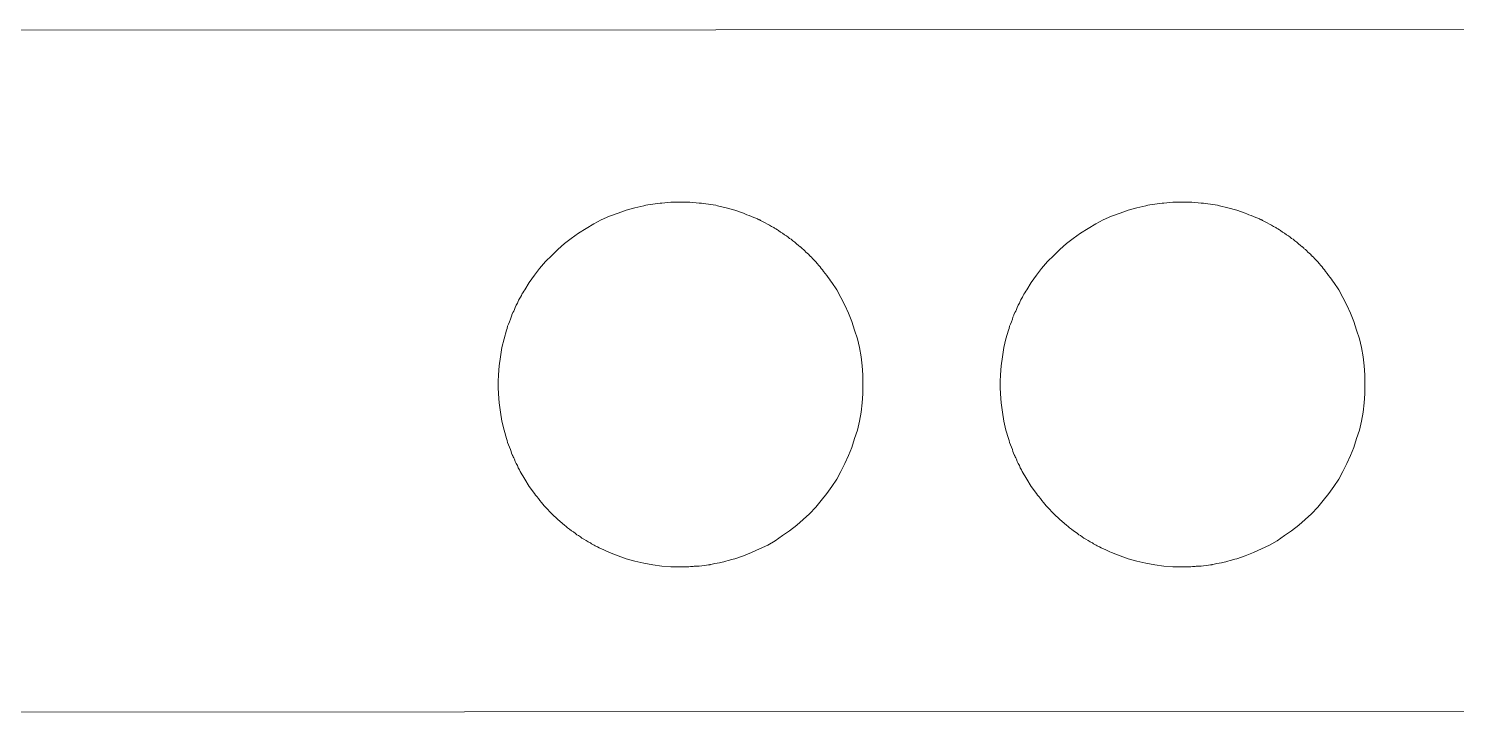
# Model space of a CAD drawing. Header units: centimetres. Extents: x 33 to 211, y -118 to 32.
# Drawn here: x 45.72 to 55.12, y -1.18 to 3.32 of the extents above; entities that cross this region are included whole.
import ezdxf

# ---------------------------------------------------------------- set-up
doc = ezdxf.new("R2010")
doc.units = ezdxf.units.CM
doc.header["$MEASUREMENT"] = 0
doc.layers.add('Layer 1', color=7, linetype='Continuous')

msp = doc.modelspace()

# ---------------------------------------------------------------- linework, layer by layer
at = {"layer": 'Layer 1', "lineweight": 9}
msp.add_open_spline([(44.52175, 3.30944), (44.52175, 3.30944), (73.12211, 3.32004), (73.12211, 3.32004), (73.12211, 3.32004), (73.12185, -1.16686), (73.12185, -1.16686), (73.12185, -1.16686), (36.32211, -1.17996), (36.32211, -1.17996), (36.32211, -1.17996), (36.32237, 3.30695), (36.32237, 3.30695), (36.32237, 3.30695), (43.34111, 3.30945), (43.34111, 3.30945)], degree=3, knots=[0, 0, 0, 0, 0.2, 0.2, 0.2, 0.4, 0.4, 0.4, 0.6, 0.6, 0.6, 0.8, 0.8, 0.8, 1, 1, 1, 1], dxfattribs=at)
at = {"layer": 'Layer 1', "color": 250, "lineweight": 9}
for points in [[(50.01288, 2.1775), (50.01288, 2.1775), (49.94883, 2.1775), (49.94883, 2.1775), (49.94883, 2.1775), (49.88878, 2.17149), (49.88878, 2.17149), (49.88878, 2.17149), (49.87678, 2.17149), (49.87678, 2.17149), (49.87678, 2.17149), (49.86276, 2.16949), (49.86276, 2.16949), (49.86276, 2.16949), (49.84475, 2.16749), (49.84475, 2.16749), (49.84475, 2.16749), (49.82874, 2.16349), (49.82874, 2.16349), (49.82874, 2.16349), (49.81272, 2.16149), (49.81272, 2.16149), (49.81272, 2.16149), (49.79671, 2.15948), (49.79671, 2.15948), (49.79671, 2.15948), (49.78269, 2.15748), (49.78269, 2.15748), (49.78269, 2.15748), (49.77068, 2.15348), (49.77068, 2.15348), (49.77068, 2.15348), (49.71063, 2.14147), (49.71063, 2.14147), (49.71063, 2.14147), (49.65459, 2.12546), (49.65459, 2.12546), (49.65459, 2.12546), (49.60054, 2.10544), (49.60054, 2.10544), (49.60054, 2.10544), (49.54449, 2.08542), (49.54449, 2.08542), (49.54449, 2.08542), (49.49045, 2.0614), (49.49045, 2.0614), (49.49045, 2.0614), (49.44041, 2.03538), (49.44041, 2.03538), (49.44041, 2.03538), (49.39036, 2.00536), (49.39036, 2.00536), (49.39036, 2.00536), (49.34032, 1.97333), (49.34032, 1.97333), (49.34032, 1.97333), (49.29228, 1.9393), (49.29228, 1.9393), (49.29228, 1.9393), (49.24825, 1.90527), (49.24825, 1.90527), (49.24825, 1.90527), (49.20421, 1.86724), (49.20421, 1.86724), (49.20421, 1.86724), (49.16418, 1.82721), (49.16418, 1.82721), (49.16418, 1.82721), (49.12214, 1.78717), (49.12214, 1.78717), (49.12214, 1.78717), (49.08411, 1.74114), (49.08411, 1.74114), (49.08411, 1.74114), (49.05009, 1.6971), (49.05009, 1.6971), (49.05009, 1.6971), (49.01605, 1.64906), (49.01605, 1.64906), (49.01605, 1.64906), (48.98603, 1.60102), (48.98603, 1.60102), (48.98603, 1.60102), (48.98002, 1.59101), (48.98002, 1.59101), (48.98002, 1.59101), (48.97402, 1.581), (48.97402, 1.581), (48.97402, 1.581), (48.96801, 1.573), (48.96801, 1.573), (48.96801, 1.573), (48.96401, 1.56299), (48.96401, 1.56299), (48.96401, 1.56299), (48.958, 1.55298), (48.958, 1.55298), (48.958, 1.55298), (48.954, 1.54497), (48.954, 1.54497), (48.954, 1.54497), (48.952, 1.54297), (48.952, 1.54297), (48.952, 1.54297), (48.952, 1.54097), (48.952, 1.54097), (48.952, 1.54097), (48.95, 1.53897), (48.95, 1.53897), (48.95, 1.53897), (48.95, 1.53697), (48.95, 1.53697), (48.95, 1.53697), (48.948, 1.53697), (48.948, 1.53697), (48.948, 1.53697), (48.948, 1.53496), (48.948, 1.53496), (48.948, 1.53496), (48.94599, 1.53296), (48.94599, 1.53296), (48.94599, 1.53296), (48.94599, 1.53096), (48.94599, 1.53096), (48.94599, 1.53096), (48.94399, 1.52696), (48.94399, 1.52696), (48.94399, 1.52696), (48.93799, 1.51295), (48.93799, 1.51295), (48.93799, 1.51295), (48.92998, 1.49893), (48.92998, 1.49893), (48.92998, 1.49893), (48.92398, 1.48492), (48.92398, 1.48492), (48.92398, 1.48492), (48.91797, 1.47091), (48.91797, 1.47091), (48.91797, 1.47091), (48.91397, 1.4609), (48.91397, 1.4609), (48.91397, 1.4609), (48.90797, 1.45089), (48.90797, 1.45089), (48.90797, 1.45089), (48.90596, 1.44689), (48.90596, 1.44689), (48.90596, 1.44689), (48.90196, 1.43688), (48.90196, 1.43688), (48.90196, 1.43688), (48.90196, 1.43488), (48.90196, 1.43488), (48.90196, 1.43488), (48.89595, 1.42087), (48.89595, 1.42087), (48.89595, 1.42087), (48.89196, 1.40686), (48.89196, 1.40686), (48.89196, 1.40686), (48.88594, 1.39084), (48.88594, 1.39084), (48.88594, 1.39084), (48.87994, 1.37483), (48.87994, 1.37483), (48.87994, 1.37483), (48.87393, 1.36082), (48.87393, 1.36082), (48.87393, 1.36082), (48.86993, 1.34681), (48.86993, 1.34681), (48.86993, 1.34681), (48.86593, 1.3348), (48.86593, 1.3348), (48.86593, 1.3348), (48.84991, 1.27875), (48.84991, 1.27875), (48.84991, 1.27875), (48.8359, 1.2207), (48.8359, 1.2207), (48.8359, 1.2207), (48.82589, 1.16065), (48.82589, 1.16065), (48.82589, 1.16065), (48.81789, 1.1006), (48.81789, 1.1006), (48.81789, 1.1006), (48.81388, 1.04055), (48.81388, 1.04055), (48.81388, 1.04055), (48.81388, 1.02654), (48.81388, 1.02654), (48.81388, 1.02654), (48.81189, 1.01253), (48.81189, 1.01253), (48.81189, 1.01253), (48.81189, 0.99451), (48.81189, 0.99451), (48.81189, 0.99451), (48.81189, 0.9785), (48.81189, 0.9785), (48.81189, 0.9785), (48.81189, 0.96049), (48.81189, 0.96049), (48.81189, 0.96049), (48.81189, 0.94447), (48.81189, 0.94447), (48.81189, 0.94447), (48.81388, 0.93046), (48.81388, 0.93046), (48.81388, 0.93046), (48.81388, 0.91645), (48.81388, 0.91645), (48.81388, 0.91645), (48.81789, 0.8564), (48.81789, 0.8564), (48.81789, 0.8564), (48.82589, 0.79635), (48.82589, 0.79635), (48.82589, 0.79635), (48.8359, 0.7363), (48.8359, 0.7363), (48.8359, 0.7363), (48.84991, 0.67825), (48.84991, 0.67825), (48.84991, 0.67825), (48.86593, 0.6222), (48.86593, 0.6222), (48.86593, 0.6222), (48.86993, 0.61019), (48.86993, 0.61019), (48.86993, 0.61019), (48.87393, 0.59618), (48.87393, 0.59618), (48.87393, 0.59618), (48.87994, 0.58017), (48.87994, 0.58017), (48.87994, 0.58017), (48.88594, 0.56616), (48.88594, 0.56616), (48.88594, 0.56616), (48.89196, 0.55014), (48.89196, 0.55014), (48.89196, 0.55014), (48.89595, 0.53613), (48.89595, 0.53613), (48.89595, 0.53613), (48.89996, 0.52612), (48.89996, 0.52612), (48.89996, 0.52612), (48.90396, 0.51612), (48.90396, 0.51612), (48.90396, 0.51612), (48.90596, 0.51411), (48.90596, 0.51411), (48.90596, 0.51411), (48.90596, 0.51011), (48.90596, 0.51011), (48.90596, 0.51011), (48.90797, 0.50811), (48.90797, 0.50811), (48.90797, 0.50811), (48.90797, 0.50611), (48.90797, 0.50611), (48.90797, 0.50611), (48.90996, 0.5021), (48.90996, 0.5021), (48.90996, 0.5021), (48.91197, 0.5001), (48.91197, 0.5001), (48.91197, 0.5001), (48.91197, 0.4981), (48.91197, 0.4981), (48.91197, 0.4981), (48.91397, 0.4961), (48.91397, 0.4961), (48.91397, 0.4961), (48.91797, 0.48609), (48.91797, 0.48609), (48.91797, 0.48609), (48.92398, 0.47208), (48.92398, 0.47208), (48.92398, 0.47208), (48.92998, 0.45807), (48.92998, 0.45807), (48.92998, 0.45807), (48.93799, 0.44406), (48.93799, 0.44406), (48.93799, 0.44406), (48.94399, 0.43004), (48.94399, 0.43004), (48.94399, 0.43004), (48.952, 0.41603), (48.952, 0.41603), (48.952, 0.41603), (48.956, 0.40602), (48.956, 0.40602), (48.956, 0.40602), (48.98603, 0.35398), (48.98603, 0.35398), (48.98603, 0.35398), (49.01605, 0.30594), (49.01605, 0.30594), (49.01605, 0.30594), (49.05009, 0.2599), (49.05009, 0.2599), (49.05009, 0.2599), (49.05809, 0.24989), (49.05809, 0.24989), (49.05809, 0.24989), (49.0661, 0.23989), (49.0661, 0.23989), (49.0661, 0.23989), (49.0761, 0.22788), (49.0761, 0.22788), (49.0761, 0.22788), (49.08611, 0.21386), (49.08611, 0.21386), (49.08611, 0.21386), (49.09612, 0.20185), (49.09612, 0.20185), (49.09612, 0.20185), (49.10613, 0.18984), (49.10613, 0.18984), (49.10613, 0.18984), (49.11414, 0.17984), (49.11414, 0.17984), (49.11414, 0.17984), (49.12214, 0.16983), (49.12214, 0.16983), (49.12214, 0.16983), (49.16418, 0.12779), (49.16418, 0.12779), (49.16418, 0.12779), (49.20421, 0.08976), (49.20421, 0.08976), (49.20421, 0.08976), (49.24825, 0.05173), (49.24825, 0.05173), (49.24825, 0.05173), (49.25825, 0.04372), (49.25825, 0.04372), (49.25825, 0.04372), (49.26826, 0.03572), (49.26826, 0.03572), (49.26826, 0.03572), (49.28027, 0.02571), (49.28027, 0.02571), (49.28027, 0.02571), (49.29428, 0.0157), (49.29428, 0.0157), (49.29428, 0.0157), (49.30629, 0.00769), (49.30629, 0.00769), (49.30629, 0.00769), (49.32031, -0.00232), (49.32031, -0.00232), (49.32031, -0.00232), (49.33031, -0.01032), (49.33031, -0.01032), (49.33031, -0.01032), (49.34032, -0.01633), (49.34032, -0.01633), (49.34032, -0.01633), (49.35234, -0.02433), (49.35234, -0.02433), (49.35234, -0.02433), (49.36234, -0.03234), (49.36234, -0.03234), (49.36234, -0.03234), (49.37635, -0.04035), (49.37635, -0.04035), (49.37635, -0.04035), (49.39036, -0.04835), (49.39036, -0.04835), (49.39036, -0.04835), (49.40438, -0.05636), (49.40438, -0.05636), (49.40438, -0.05636), (49.41839, -0.06437), (49.41839, -0.06437), (49.41839, -0.06437), (49.42639, -0.07037), (49.42639, -0.07037), (49.42639, -0.07037), (49.4344, -0.07438), (49.4344, -0.07438), (49.4344, -0.07438), (49.44441, -0.08038), (49.44441, -0.08038), (49.44441, -0.08038), (49.45041, -0.08438), (49.45041, -0.08438), (49.45041, -0.08438), (49.46443, -0.09039), (49.46443, -0.09039), (49.46443, -0.09039), (49.47644, -0.09639), (49.47644, -0.09639), (49.47644, -0.09639), (49.49245, -0.1044), (49.49245, -0.1044), (49.49245, -0.1044), (49.50646, -0.11041), (49.50646, -0.11041), (49.50646, -0.11041), (49.52047, -0.11641), (49.52047, -0.11641), (49.52047, -0.11641), (49.53448, -0.12242), (49.53448, -0.12242), (49.53448, -0.12242), (49.54449, -0.12842), (49.54449, -0.12842), (49.54449, -0.12842), (49.60054, -0.15044), (49.60054, -0.15044), (49.60054, -0.15044), (49.65459, -0.16845), (49.65459, -0.16845), (49.65459, -0.16845), (49.71063, -0.18447), (49.71063, -0.18447), (49.71063, -0.18447), (49.77068, -0.19848), (49.77068, -0.19848), (49.77068, -0.19848), (49.82874, -0.20849), (49.82874, -0.20849), (49.82874, -0.20849), (49.88878, -0.21649), (49.88878, -0.21649), (49.88878, -0.21649), (49.94883, -0.2225), (49.94883, -0.2225), (49.94883, -0.2225), (49.96284, -0.2225), (49.96284, -0.2225), (49.96284, -0.2225), (49.97885, -0.2225), (49.97885, -0.2225), (49.97885, -0.2225), (49.99487, -0.2225), (49.99487, -0.2225), (49.99487, -0.2225), (50.01088, -0.2225), (50.01088, -0.2225), (50.01088, -0.2225), (50.0289, -0.2225), (50.0289, -0.2225), (50.0289, -0.2225), (50.04491, -0.2225), (50.04491, -0.2225), (50.04491, -0.2225), (50.05492, -0.2225), (50.05492, -0.2225), (50.05492, -0.2225), (50.06694, -0.2225), (50.06694, -0.2225), (50.06694, -0.2225), (50.07694, -0.2205), (50.07694, -0.2205), (50.07694, -0.2205), (50.08295, -0.2205), (50.08295, -0.2205), (50.08295, -0.2205), (50.09495, -0.2205), (50.09495, -0.2205), (50.09495, -0.2205), (50.10096, -0.2185), (50.10096, -0.2185), (50.10096, -0.2185), (50.11697, -0.2185), (50.11697, -0.2185), (50.11697, -0.2185), (50.13498, -0.21649), (50.13498, -0.21649), (50.13498, -0.21649), (50.151, -0.21449), (50.151, -0.21449), (50.151, -0.21449), (50.16701, -0.21249), (50.16701, -0.21249), (50.16701, -0.21249), (50.18302, -0.21049), (50.18302, -0.21049), (50.18302, -0.21049), (50.19504, -0.20849), (50.19504, -0.20849), (50.19504, -0.20849), (50.20504, -0.20849), (50.20504, -0.20849), (50.20504, -0.20849), (50.20704, -0.20649), (50.20704, -0.20649), (50.20704, -0.20649), (50.22106, -0.20448), (50.22106, -0.20448), (50.22106, -0.20448), (50.23707, -0.20048), (50.23707, -0.20048), (50.23707, -0.20048), (50.25308, -0.19848), (50.25308, -0.19848), (50.25308, -0.19848), (50.2691, -0.19448), (50.2691, -0.19448), (50.2691, -0.19448), (50.28511, -0.19047), (50.28511, -0.19047), (50.28511, -0.19047), (50.29712, -0.18847), (50.29712, -0.18847), (50.29712, -0.18847), (50.30913, -0.18447), (50.30913, -0.18447), (50.30913, -0.18447), (50.32514, -0.18046), (50.32514, -0.18046), (50.32514, -0.18046), (50.33515, -0.17846), (50.33515, -0.17846), (50.33515, -0.17846), (50.34716, -0.17446), (50.34716, -0.17446), (50.34716, -0.17446), (50.35717, -0.17246), (50.35717, -0.17246), (50.35717, -0.17246), (50.36919, -0.16845), (50.36919, -0.16845), (50.36919, -0.16845), (50.42523, -0.15044), (50.42523, -0.15044), (50.42523, -0.15044), (50.47927, -0.12842), (50.47927, -0.12842), (50.47927, -0.12842), (50.53131, -0.1044), (50.53131, -0.1044), (50.53131, -0.1044), (50.58536, -0.07838), (50.58536, -0.07838), (50.58536, -0.07838), (50.6354, -0.05036), (50.6354, -0.05036), (50.6354, -0.05036), (50.68344, -0.01633), (50.68344, -0.01633), (50.68344, -0.01633), (50.72948, 0.0157), (50.72948, 0.0157), (50.72948, 0.0157), (50.77752, 0.05173), (50.77752, 0.05173), (50.77752, 0.05173), (50.81956, 0.08976), (50.81956, 0.08976), (50.81956, 0.08976), (50.8616, 0.12779), (50.8616, 0.12779), (50.8616, 0.12779), (50.90162, 0.16983), (50.90162, 0.16983), (50.90162, 0.16983), (50.93765, 0.21386), (50.93765, 0.21386), (50.93765, 0.21386), (50.97569, 0.2599), (50.97569, 0.2599), (50.97569, 0.2599), (51.00771, 0.30594), (51.00771, 0.30594), (51.00771, 0.30594), (51.03974, 0.35398), (51.03974, 0.35398), (51.03974, 0.35398), (51.06777, 0.40602), (51.06777, 0.40602), (51.06777, 0.40602), (51.09378, 0.45807), (51.09378, 0.45807), (51.09378, 0.45807), (51.1178, 0.51011), (51.1178, 0.51011), (51.1178, 0.51011), (51.13982, 0.56416), (51.13982, 0.56416), (51.13982, 0.56416), (51.15784, 0.6222), (51.15784, 0.6222), (51.15784, 0.6222), (51.17585, 0.67825), (51.17585, 0.67825), (51.17585, 0.67825), (51.18986, 0.7363), (51.18986, 0.7363), (51.18986, 0.7363), (51.19987, 0.79635), (51.19987, 0.79635), (51.19987, 0.79635), (51.20788, 0.8564), (51.20788, 0.8564), (51.20788, 0.8564), (51.21189, 0.91645), (51.21189, 0.91645), (51.21189, 0.91645), (51.21189, 0.93046), (51.21189, 0.93046), (51.21189, 0.93046), (51.21189, 0.94447), (51.21189, 0.94447), (51.21189, 0.94447), (51.21189, 0.96049), (51.21189, 0.96049), (51.21189, 0.96049), (51.21189, 0.9785), (51.21189, 0.9785), (51.21189, 0.9785), (51.21189, 0.99451), (51.21189, 0.99451), (51.21189, 0.99451), (51.21189, 1.01253), (51.21189, 1.01253), (51.21189, 1.01253), (51.21189, 1.02654), (51.21189, 1.02654), (51.21189, 1.02654), (51.21189, 1.04055), (51.21189, 1.04055), (51.21189, 1.04055), (51.20788, 1.1006), (51.20788, 1.1006), (51.20788, 1.1006), (51.19987, 1.16065), (51.19987, 1.16065), (51.19987, 1.16065), (51.18986, 1.2207), (51.18986, 1.2207), (51.18986, 1.2207), (51.17585, 1.27875), (51.17585, 1.27875), (51.17585, 1.27875), (51.15784, 1.3348), (51.15784, 1.3348), (51.15784, 1.3348), (51.13982, 1.39285), (51.13982, 1.39285), (51.13982, 1.39285), (51.1178, 1.44689), (51.1178, 1.44689), (51.1178, 1.44689), (51.09378, 1.49893), (51.09378, 1.49893), (51.09378, 1.49893), (51.06777, 1.55098), (51.06777, 1.55098), (51.06777, 1.55098), (51.03974, 1.60102), (51.03974, 1.60102), (51.03974, 1.60102), (51.00771, 1.64906), (51.00771, 1.64906), (51.00771, 1.64906), (50.99971, 1.65907), (50.99971, 1.65907), (50.99971, 1.65907), (50.9917, 1.67108), (50.9917, 1.67108), (50.9917, 1.67108), (50.98369, 1.68309), (50.98369, 1.68309), (50.98369, 1.68309), (50.97368, 1.6951), (50.97368, 1.6951), (50.97368, 1.6951), (50.96368, 1.70911), (50.96368, 1.70911), (50.96368, 1.70911), (50.95367, 1.72112), (50.95367, 1.72112), (50.95367, 1.72112), (50.94566, 1.73313), (50.94566, 1.73313), (50.94566, 1.73313), (50.93765, 1.74114), (50.93765, 1.74114), (50.93765, 1.74114), (50.93165, 1.75114), (50.93165, 1.75114), (50.93165, 1.75114), (50.92164, 1.76115), (50.92164, 1.76115), (50.92164, 1.76115), (50.91163, 1.77316), (50.91163, 1.77316), (50.91163, 1.77316), (50.90162, 1.78517), (50.90162, 1.78517), (50.90162, 1.78517), (50.88961, 1.79718), (50.88961, 1.79718), (50.88961, 1.79718), (50.87961, 1.80719), (50.87961, 1.80719), (50.87961, 1.80719), (50.8736, 1.8152), (50.8736, 1.8152), (50.8736, 1.8152), (50.86559, 1.8232), (50.86559, 1.8232), (50.86559, 1.8232), (50.86559, 1.8232), (50.86559, 1.8232), (50.86559, 1.8232), (50.86359, 1.82521), (50.86359, 1.82521), (50.86359, 1.82521), (50.8616, 1.82521), (50.8616, 1.82521), (50.8616, 1.82521), (50.85959, 1.82721), (50.85959, 1.82721), (50.85959, 1.82721), (50.85759, 1.82921), (50.85759, 1.82921), (50.85759, 1.82921), (50.85759, 1.83121), (50.85759, 1.83121), (50.85759, 1.83121), (50.85559, 1.83321), (50.85559, 1.83321), (50.85559, 1.83321), (50.85358, 1.83521), (50.85358, 1.83521), (50.85358, 1.83521), (50.84558, 1.84122), (50.84558, 1.84122), (50.84558, 1.84122), (50.83757, 1.84923), (50.83757, 1.84923), (50.83757, 1.84923), (50.82957, 1.85723), (50.82957, 1.85723), (50.82957, 1.85723), (50.82156, 1.86524), (50.82156, 1.86524), (50.82156, 1.86524), (50.81356, 1.87124), (50.81356, 1.87124), (50.81356, 1.87124), (50.80955, 1.87525), (50.80955, 1.87525), (50.80955, 1.87525), (50.80154, 1.88325), (50.80154, 1.88325), (50.80154, 1.88325), (50.79954, 1.88325), (50.79954, 1.88325), (50.79954, 1.88325), (50.78753, 1.89326), (50.78753, 1.89326), (50.78753, 1.89326), (50.77552, 1.90327), (50.77552, 1.90327), (50.77552, 1.90327), (50.76351, 1.91528), (50.76351, 1.91528), (50.76351, 1.91528), (50.7515, 1.92329), (50.7515, 1.92329), (50.7515, 1.92329), (50.73949, 1.9333), (50.73949, 1.9333), (50.73949, 1.9333), (50.72948, 1.9393), (50.72948, 1.9393), (50.72948, 1.9393), (50.71947, 1.94731), (50.71947, 1.94731), (50.71947, 1.94731), (50.70946, 1.95531), (50.70946, 1.95531), (50.70946, 1.95531), (50.69545, 1.96332), (50.69545, 1.96332), (50.69545, 1.96332), (50.68344, 1.97333), (50.68344, 1.97333), (50.68344, 1.97333), (50.66943, 1.98134), (50.66943, 1.98134), (50.66943, 1.98134), (50.65742, 1.99134), (50.65742, 1.99134), (50.65742, 1.99134), (50.64941, 1.99535), (50.64941, 1.99535), (50.64941, 1.99535), (50.63941, 2.00135), (50.63941, 2.00135), (50.63941, 2.00135), (50.6294, 2.00736), (50.6294, 2.00736), (50.6294, 2.00736), (50.62539, 2.01136), (50.62539, 2.01136), (50.62539, 2.01136), (50.61138, 2.01737), (50.61138, 2.01737), (50.61138, 2.01737), (50.59737, 2.02537), (50.59737, 2.02537), (50.59737, 2.02537), (50.58336, 2.03338), (50.58336, 2.03338), (50.58336, 2.03338), (50.56935, 2.04139), (50.56935, 2.04139), (50.56935, 2.04139), (50.55533, 2.04939), (50.55533, 2.04939), (50.55533, 2.04939), (50.54733, 2.0534), (50.54733, 2.0534), (50.54733, 2.0534), (50.53732, 2.0574), (50.53732, 2.0574), (50.53732, 2.0574), (50.53532, 2.0594), (50.53532, 2.0594), (50.53532, 2.0594), (50.53332, 2.0614), (50.53332, 2.0614), (50.53332, 2.0614), (50.52931, 2.0614), (50.52931, 2.0614), (50.52931, 2.0614), (50.52732, 2.0634), (50.52732, 2.0634), (50.52732, 2.0634), (50.52331, 2.06541), (50.52331, 2.06541), (50.52331, 2.06541), (50.52131, 2.06541), (50.52131, 2.06541), (50.52131, 2.06541), (50.5193, 2.06741), (50.5193, 2.06741), (50.5193, 2.06741), (50.5153, 2.06741), (50.5153, 2.06741), (50.5153, 2.06741), (50.50729, 2.07141), (50.50729, 2.07141), (50.50729, 2.07141), (50.49328, 2.07742), (50.49328, 2.07742), (50.49328, 2.07742), (50.47927, 2.08342), (50.47927, 2.08342), (50.47927, 2.08342), (50.46326, 2.08943), (50.46326, 2.08943), (50.46326, 2.08943), (50.44925, 2.09543), (50.44925, 2.09543), (50.44925, 2.09543), (50.43523, 2.10144), (50.43523, 2.10144), (50.43523, 2.10144), (50.42523, 2.10544), (50.42523, 2.10544), (50.42523, 2.10544), (50.36919, 2.12546), (50.36919, 2.12546), (50.36919, 2.12546), (50.31113, 2.14147), (50.31113, 2.14147), (50.31113, 2.14147), (50.25508, 2.15348), (50.25508, 2.15348), (50.25508, 2.15348), (50.24307, 2.15748), (50.24307, 2.15748), (50.24307, 2.15748), (50.22706, 2.15948), (50.22706, 2.15948), (50.22706, 2.15948), (50.21105, 2.16149), (50.21105, 2.16149), (50.21105, 2.16149), (50.19504, 2.16349), (50.19504, 2.16349), (50.19504, 2.16349), (50.17903, 2.16749), (50.17903, 2.16749), (50.17903, 2.16749), (50.16302, 2.16949), (50.16302, 2.16949), (50.16302, 2.16949), (50.149, 2.17149), (50.149, 2.17149), (50.149, 2.17149), (50.13498, 2.17149), (50.13498, 2.17149), (50.13498, 2.17149), (50.07293, 2.1775), (50.07293, 2.1775), (50.07293, 2.1775), (50.01288, 2.1775), (50.01288, 2.1775)], [(53.31697, 2.1775), (53.31697, 2.1775), (53.25292, 2.1775), (53.25292, 2.1775), (53.25292, 2.1775), (53.19287, 2.17149), (53.19287, 2.17149), (53.19287, 2.17149), (53.18087, 2.17149), (53.18087, 2.17149), (53.18087, 2.17149), (53.16685, 2.16949), (53.16685, 2.16949), (53.16685, 2.16949), (53.14884, 2.16749), (53.14884, 2.16749), (53.14884, 2.16749), (53.13283, 2.16349), (53.13283, 2.16349), (53.13283, 2.16349), (53.11681, 2.16149), (53.11681, 2.16149), (53.11681, 2.16149), (53.1008, 2.15948), (53.1008, 2.15948), (53.1008, 2.15948), (53.08678, 2.15748), (53.08678, 2.15748), (53.08678, 2.15748), (53.07477, 2.15348), (53.07477, 2.15348), (53.07477, 2.15348), (53.01472, 2.14147), (53.01472, 2.14147), (53.01472, 2.14147), (52.95868, 2.12546), (52.95868, 2.12546), (52.95868, 2.12546), (52.90463, 2.10544), (52.90463, 2.10544), (52.90463, 2.10544), (52.84858, 2.08542), (52.84858, 2.08542), (52.84858, 2.08542), (52.79454, 2.0614), (52.79454, 2.0614), (52.79454, 2.0614), (52.7445, 2.03538), (52.7445, 2.03538), (52.7445, 2.03538), (52.69445, 2.00536), (52.69445, 2.00536), (52.69445, 2.00536), (52.64441, 1.97333), (52.64441, 1.97333), (52.64441, 1.97333), (52.59637, 1.9393), (52.59637, 1.9393), (52.59637, 1.9393), (52.55234, 1.90527), (52.55234, 1.90527), (52.55234, 1.90527), (52.5083, 1.86724), (52.5083, 1.86724), (52.5083, 1.86724), (52.46827, 1.82721), (52.46827, 1.82721), (52.46827, 1.82721), (52.42623, 1.78717), (52.42623, 1.78717), (52.42623, 1.78717), (52.3882, 1.74114), (52.3882, 1.74114), (52.3882, 1.74114), (52.35418, 1.6971), (52.35418, 1.6971), (52.35418, 1.6971), (52.32014, 1.64906), (52.32014, 1.64906), (52.32014, 1.64906), (52.29012, 1.60102), (52.29012, 1.60102), (52.29012, 1.60102), (52.28411, 1.59101), (52.28411, 1.59101), (52.28411, 1.59101), (52.27811, 1.581), (52.27811, 1.581), (52.27811, 1.581), (52.2721, 1.573), (52.2721, 1.573), (52.2721, 1.573), (52.2681, 1.56299), (52.2681, 1.56299), (52.2681, 1.56299), (52.26209, 1.55298), (52.26209, 1.55298), (52.26209, 1.55298), (52.25809, 1.54497), (52.25809, 1.54497), (52.25809, 1.54497), (52.25609, 1.54297), (52.25609, 1.54297), (52.25609, 1.54297), (52.25609, 1.54097), (52.25609, 1.54097), (52.25609, 1.54097), (52.25409, 1.53897), (52.25409, 1.53897), (52.25409, 1.53897), (52.25409, 1.53697), (52.25409, 1.53697), (52.25409, 1.53697), (52.25209, 1.53697), (52.25209, 1.53697), (52.25209, 1.53697), (52.25209, 1.53496), (52.25209, 1.53496), (52.25209, 1.53496), (52.25008, 1.53296), (52.25008, 1.53296), (52.25008, 1.53296), (52.25008, 1.53096), (52.25008, 1.53096), (52.25008, 1.53096), (52.24808, 1.52696), (52.24808, 1.52696), (52.24808, 1.52696), (52.24208, 1.51295), (52.24208, 1.51295), (52.24208, 1.51295), (52.23407, 1.49893), (52.23407, 1.49893), (52.23407, 1.49893), (52.22807, 1.48492), (52.22807, 1.48492), (52.22807, 1.48492), (52.22206, 1.47091), (52.22206, 1.47091), (52.22206, 1.47091), (52.21806, 1.4609), (52.21806, 1.4609), (52.21806, 1.4609), (52.21206, 1.45089), (52.21206, 1.45089), (52.21206, 1.45089), (52.21005, 1.44689), (52.21005, 1.44689), (52.21005, 1.44689), (52.20605, 1.43688), (52.20605, 1.43688), (52.20605, 1.43688), (52.20605, 1.43488), (52.20605, 1.43488), (52.20605, 1.43488), (52.20004, 1.42087), (52.20004, 1.42087), (52.20004, 1.42087), (52.19605, 1.40686), (52.19605, 1.40686), (52.19605, 1.40686), (52.19003, 1.39084), (52.19003, 1.39084), (52.19003, 1.39084), (52.18403, 1.37483), (52.18403, 1.37483), (52.18403, 1.37483), (52.17802, 1.36082), (52.17802, 1.36082), (52.17802, 1.36082), (52.17402, 1.34681), (52.17402, 1.34681), (52.17402, 1.34681), (52.17002, 1.3348), (52.17002, 1.3348), (52.17002, 1.3348), (52.154, 1.27875), (52.154, 1.27875), (52.154, 1.27875), (52.13999, 1.2207), (52.13999, 1.2207), (52.13999, 1.2207), (52.12998, 1.16065), (52.12998, 1.16065), (52.12998, 1.16065), (52.12198, 1.1006), (52.12198, 1.1006), (52.12198, 1.1006), (52.11797, 1.04055), (52.11797, 1.04055), (52.11797, 1.04055), (52.11797, 1.02654), (52.11797, 1.02654), (52.11797, 1.02654), (52.11598, 1.01253), (52.11598, 1.01253), (52.11598, 1.01253), (52.11598, 0.99451), (52.11598, 0.99451), (52.11598, 0.99451), (52.11598, 0.9785), (52.11598, 0.9785), (52.11598, 0.9785), (52.11598, 0.96049), (52.11598, 0.96049), (52.11598, 0.96049), (52.11598, 0.94447), (52.11598, 0.94447), (52.11598, 0.94447), (52.11797, 0.93046), (52.11797, 0.93046), (52.11797, 0.93046), (52.11797, 0.91645), (52.11797, 0.91645), (52.11797, 0.91645), (52.12198, 0.8564), (52.12198, 0.8564), (52.12198, 0.8564), (52.12998, 0.79635), (52.12998, 0.79635), (52.12998, 0.79635), (52.13999, 0.7363), (52.13999, 0.7363), (52.13999, 0.7363), (52.154, 0.67825), (52.154, 0.67825), (52.154, 0.67825), (52.17002, 0.6222), (52.17002, 0.6222), (52.17002, 0.6222), (52.17402, 0.61019), (52.17402, 0.61019), (52.17402, 0.61019), (52.17802, 0.59618), (52.17802, 0.59618), (52.17802, 0.59618), (52.18403, 0.58017), (52.18403, 0.58017), (52.18403, 0.58017), (52.19003, 0.56616), (52.19003, 0.56616), (52.19003, 0.56616), (52.19605, 0.55014), (52.19605, 0.55014), (52.19605, 0.55014), (52.20004, 0.53613), (52.20004, 0.53613), (52.20004, 0.53613), (52.20405, 0.52612), (52.20405, 0.52612), (52.20405, 0.52612), (52.20805, 0.51612), (52.20805, 0.51612), (52.20805, 0.51612), (52.21005, 0.51411), (52.21005, 0.51411), (52.21005, 0.51411), (52.21005, 0.51011), (52.21005, 0.51011), (52.21005, 0.51011), (52.21206, 0.50811), (52.21206, 0.50811), (52.21206, 0.50811), (52.21206, 0.50611), (52.21206, 0.50611), (52.21206, 0.50611), (52.21405, 0.5021), (52.21405, 0.5021), (52.21405, 0.5021), (52.21606, 0.5001), (52.21606, 0.5001), (52.21606, 0.5001), (52.21606, 0.4981), (52.21606, 0.4981), (52.21606, 0.4981), (52.21806, 0.4961), (52.21806, 0.4961), (52.21806, 0.4961), (52.22206, 0.48609), (52.22206, 0.48609), (52.22206, 0.48609), (52.22807, 0.47208), (52.22807, 0.47208), (52.22807, 0.47208), (52.23407, 0.45807), (52.23407, 0.45807), (52.23407, 0.45807), (52.24208, 0.44406), (52.24208, 0.44406), (52.24208, 0.44406), (52.24808, 0.43004), (52.24808, 0.43004), (52.24808, 0.43004), (52.25609, 0.41603), (52.25609, 0.41603), (52.25609, 0.41603), (52.26009, 0.40602), (52.26009, 0.40602), (52.26009, 0.40602), (52.29012, 0.35398), (52.29012, 0.35398), (52.29012, 0.35398), (52.32014, 0.30594), (52.32014, 0.30594), (52.32014, 0.30594), (52.35418, 0.2599), (52.35418, 0.2599), (52.35418, 0.2599), (52.36218, 0.24989), (52.36218, 0.24989), (52.36218, 0.24989), (52.37019, 0.23989), (52.37019, 0.23989), (52.37019, 0.23989), (52.38019, 0.22788), (52.38019, 0.22788), (52.38019, 0.22788), (52.3902, 0.21386), (52.3902, 0.21386), (52.3902, 0.21386), (52.40021, 0.20185), (52.40021, 0.20185), (52.40021, 0.20185), (52.41022, 0.18984), (52.41022, 0.18984), (52.41022, 0.18984), (52.41823, 0.17984), (52.41823, 0.17984), (52.41823, 0.17984), (52.42623, 0.16983), (52.42623, 0.16983), (52.42623, 0.16983), (52.46827, 0.12779), (52.46827, 0.12779), (52.46827, 0.12779), (52.5083, 0.08976), (52.5083, 0.08976), (52.5083, 0.08976), (52.55234, 0.05173), (52.55234, 0.05173), (52.55234, 0.05173), (52.56234, 0.04372), (52.56234, 0.04372), (52.56234, 0.04372), (52.57235, 0.03572), (52.57235, 0.03572), (52.57235, 0.03572), (52.58436, 0.02571), (52.58436, 0.02571), (52.58436, 0.02571), (52.59837, 0.0157), (52.59837, 0.0157), (52.59837, 0.0157), (52.61038, 0.00769), (52.61038, 0.00769), (52.61038, 0.00769), (52.6244, -0.00232), (52.6244, -0.00232), (52.6244, -0.00232), (52.6344, -0.01032), (52.6344, -0.01032), (52.6344, -0.01032), (52.64441, -0.01633), (52.64441, -0.01633), (52.64441, -0.01633), (52.65643, -0.02433), (52.65643, -0.02433), (52.65643, -0.02433), (52.66643, -0.03234), (52.66643, -0.03234), (52.66643, -0.03234), (52.68044, -0.04035), (52.68044, -0.04035), (52.68044, -0.04035), (52.69445, -0.04835), (52.69445, -0.04835), (52.69445, -0.04835), (52.70847, -0.05636), (52.70847, -0.05636), (52.70847, -0.05636), (52.72248, -0.06437), (52.72248, -0.06437), (52.72248, -0.06437), (52.73048, -0.07037), (52.73048, -0.07037), (52.73048, -0.07037), (52.73849, -0.07438), (52.73849, -0.07438), (52.73849, -0.07438), (52.7485, -0.08038), (52.7485, -0.08038), (52.7485, -0.08038), (52.7545, -0.08438), (52.7545, -0.08438), (52.7545, -0.08438), (52.76852, -0.09039), (52.76852, -0.09039), (52.76852, -0.09039), (52.78053, -0.09639), (52.78053, -0.09639), (52.78053, -0.09639), (52.79654, -0.1044), (52.79654, -0.1044), (52.79654, -0.1044), (52.81055, -0.11041), (52.81055, -0.11041), (52.81055, -0.11041), (52.82456, -0.11641), (52.82456, -0.11641), (52.82456, -0.11641), (52.83857, -0.12242), (52.83857, -0.12242), (52.83857, -0.12242), (52.84858, -0.12842), (52.84858, -0.12842), (52.84858, -0.12842), (52.90463, -0.15044), (52.90463, -0.15044), (52.90463, -0.15044), (52.95868, -0.16845), (52.95868, -0.16845), (52.95868, -0.16845), (53.01472, -0.18447), (53.01472, -0.18447), (53.01472, -0.18447), (53.07477, -0.19848), (53.07477, -0.19848), (53.07477, -0.19848), (53.13283, -0.20849), (53.13283, -0.20849), (53.13283, -0.20849), (53.19287, -0.21649), (53.19287, -0.21649), (53.19287, -0.21649), (53.25292, -0.2225), (53.25292, -0.2225), (53.25292, -0.2225), (53.26693, -0.2225), (53.26693, -0.2225), (53.26693, -0.2225), (53.28294, -0.2225), (53.28294, -0.2225), (53.28294, -0.2225), (53.29896, -0.2225), (53.29896, -0.2225), (53.29896, -0.2225), (53.31497, -0.2225), (53.31497, -0.2225), (53.31497, -0.2225), (53.33299, -0.2225), (53.33299, -0.2225), (53.33299, -0.2225), (53.349, -0.2225), (53.349, -0.2225), (53.349, -0.2225), (53.35901, -0.2225), (53.35901, -0.2225), (53.35901, -0.2225), (53.37103, -0.2225), (53.37103, -0.2225), (53.37103, -0.2225), (53.38103, -0.2205), (53.38103, -0.2205), (53.38103, -0.2205), (53.38704, -0.2205), (53.38704, -0.2205), (53.38704, -0.2205), (53.39904, -0.2205), (53.39904, -0.2205), (53.39904, -0.2205), (53.40505, -0.2185), (53.40505, -0.2185), (53.40505, -0.2185), (53.42106, -0.2185), (53.42106, -0.2185), (53.42106, -0.2185), (53.43907, -0.21649), (53.43907, -0.21649), (53.43907, -0.21649), (53.45509, -0.21449), (53.45509, -0.21449), (53.45509, -0.21449), (53.4711, -0.21249), (53.4711, -0.21249), (53.4711, -0.21249), (53.48711, -0.21049), (53.48711, -0.21049), (53.48711, -0.21049), (53.49913, -0.20849), (53.49913, -0.20849), (53.49913, -0.20849), (53.50913, -0.20849), (53.50913, -0.20849), (53.50913, -0.20849), (53.51113, -0.20649), (53.51113, -0.20649), (53.51113, -0.20649), (53.52515, -0.20448), (53.52515, -0.20448), (53.52515, -0.20448), (53.54116, -0.20048), (53.54116, -0.20048), (53.54116, -0.20048), (53.55717, -0.19848), (53.55717, -0.19848), (53.55717, -0.19848), (53.57319, -0.19448), (53.57319, -0.19448), (53.57319, -0.19448), (53.5892, -0.19047), (53.5892, -0.19047), (53.5892, -0.19047), (53.60121, -0.18847), (53.60121, -0.18847), (53.60121, -0.18847), (53.61322, -0.18447), (53.61322, -0.18447), (53.61322, -0.18447), (53.62923, -0.18046), (53.62923, -0.18046), (53.62923, -0.18046), (53.63924, -0.17846), (53.63924, -0.17846), (53.63924, -0.17846), (53.65125, -0.17446), (53.65125, -0.17446), (53.65125, -0.17446), (53.66126, -0.17246), (53.66126, -0.17246), (53.66126, -0.17246), (53.67328, -0.16845), (53.67328, -0.16845), (53.67328, -0.16845), (53.72932, -0.15044), (53.72932, -0.15044), (53.72932, -0.15044), (53.78336, -0.12842), (53.78336, -0.12842), (53.78336, -0.12842), (53.8354, -0.1044), (53.8354, -0.1044), (53.8354, -0.1044), (53.88945, -0.07838), (53.88945, -0.07838), (53.88945, -0.07838), (53.93949, -0.05036), (53.93949, -0.05036), (53.93949, -0.05036), (53.98753, -0.01633), (53.98753, -0.01633), (53.98753, -0.01633), (54.03357, 0.0157), (54.03357, 0.0157), (54.03357, 0.0157), (54.08161, 0.05173), (54.08161, 0.05173), (54.08161, 0.05173), (54.12365, 0.08976), (54.12365, 0.08976), (54.12365, 0.08976), (54.16569, 0.12779), (54.16569, 0.12779), (54.16569, 0.12779), (54.20571, 0.16983), (54.20571, 0.16983), (54.20571, 0.16983), (54.24174, 0.21386), (54.24174, 0.21386), (54.24174, 0.21386), (54.27978, 0.2599), (54.27978, 0.2599), (54.27978, 0.2599), (54.3118, 0.30594), (54.3118, 0.30594), (54.3118, 0.30594), (54.34383, 0.35398), (54.34383, 0.35398), (54.34383, 0.35398), (54.37186, 0.40602), (54.37186, 0.40602), (54.37186, 0.40602), (54.39787, 0.45807), (54.39787, 0.45807), (54.39787, 0.45807), (54.42189, 0.51011), (54.42189, 0.51011), (54.42189, 0.51011), (54.44391, 0.56416), (54.44391, 0.56416), (54.44391, 0.56416), (54.46193, 0.6222), (54.46193, 0.6222), (54.46193, 0.6222), (54.47994, 0.67825), (54.47994, 0.67825), (54.47994, 0.67825), (54.49395, 0.7363), (54.49395, 0.7363), (54.49395, 0.7363), (54.50396, 0.79635), (54.50396, 0.79635), (54.50396, 0.79635), (54.51197, 0.8564), (54.51197, 0.8564), (54.51197, 0.8564), (54.51598, 0.91645), (54.51598, 0.91645), (54.51598, 0.91645), (54.51598, 0.93046), (54.51598, 0.93046), (54.51598, 0.93046), (54.51598, 0.94447), (54.51598, 0.94447), (54.51598, 0.94447), (54.51598, 0.96049), (54.51598, 0.96049), (54.51598, 0.96049), (54.51598, 0.9785), (54.51598, 0.9785), (54.51598, 0.9785), (54.51598, 0.99451), (54.51598, 0.99451), (54.51598, 0.99451), (54.51598, 1.01253), (54.51598, 1.01253), (54.51598, 1.01253), (54.51598, 1.02654), (54.51598, 1.02654), (54.51598, 1.02654), (54.51598, 1.04055), (54.51598, 1.04055), (54.51598, 1.04055), (54.51197, 1.1006), (54.51197, 1.1006), (54.51197, 1.1006), (54.50396, 1.16065), (54.50396, 1.16065), (54.50396, 1.16065), (54.49395, 1.2207), (54.49395, 1.2207), (54.49395, 1.2207), (54.47994, 1.27875), (54.47994, 1.27875), (54.47994, 1.27875), (54.46193, 1.3348), (54.46193, 1.3348), (54.46193, 1.3348), (54.44391, 1.39285), (54.44391, 1.39285), (54.44391, 1.39285), (54.42189, 1.44689), (54.42189, 1.44689), (54.42189, 1.44689), (54.39787, 1.49893), (54.39787, 1.49893), (54.39787, 1.49893), (54.37186, 1.55098), (54.37186, 1.55098), (54.37186, 1.55098), (54.34383, 1.60102), (54.34383, 1.60102), (54.34383, 1.60102), (54.3118, 1.64906), (54.3118, 1.64906), (54.3118, 1.64906), (54.3038, 1.65907), (54.3038, 1.65907), (54.3038, 1.65907), (54.29579, 1.67108), (54.29579, 1.67108), (54.29579, 1.67108), (54.28778, 1.68309), (54.28778, 1.68309), (54.28778, 1.68309), (54.27777, 1.6951), (54.27777, 1.6951), (54.27777, 1.6951), (54.26777, 1.70911), (54.26777, 1.70911), (54.26777, 1.70911), (54.25776, 1.72112), (54.25776, 1.72112), (54.25776, 1.72112), (54.24975, 1.73313), (54.24975, 1.73313), (54.24975, 1.73313), (54.24174, 1.74114), (54.24174, 1.74114), (54.24174, 1.74114), (54.23574, 1.75114), (54.23574, 1.75114), (54.23574, 1.75114), (54.22573, 1.76115), (54.22573, 1.76115), (54.22573, 1.76115), (54.21572, 1.77316), (54.21572, 1.77316), (54.21572, 1.77316), (54.20571, 1.78517), (54.20571, 1.78517), (54.20571, 1.78517), (54.1937, 1.79718), (54.1937, 1.79718), (54.1937, 1.79718), (54.1837, 1.80719), (54.1837, 1.80719), (54.1837, 1.80719), (54.17769, 1.8152), (54.17769, 1.8152), (54.17769, 1.8152), (54.16968, 1.8232), (54.16968, 1.8232), (54.16968, 1.8232), (54.16968, 1.8232), (54.16968, 1.8232), (54.16968, 1.8232), (54.16768, 1.82521), (54.16768, 1.82521), (54.16768, 1.82521), (54.16569, 1.82521), (54.16569, 1.82521), (54.16569, 1.82521), (54.16368, 1.82721), (54.16368, 1.82721), (54.16368, 1.82721), (54.16168, 1.82921), (54.16168, 1.82921), (54.16168, 1.82921), (54.16168, 1.83121), (54.16168, 1.83121), (54.16168, 1.83121), (54.15968, 1.83321), (54.15968, 1.83321), (54.15968, 1.83321), (54.15767, 1.83521), (54.15767, 1.83521), (54.15767, 1.83521), (54.14967, 1.84122), (54.14967, 1.84122), (54.14967, 1.84122), (54.14166, 1.84923), (54.14166, 1.84923), (54.14166, 1.84923), (54.13366, 1.85723), (54.13366, 1.85723), (54.13366, 1.85723), (54.12565, 1.86524), (54.12565, 1.86524), (54.12565, 1.86524), (54.11765, 1.87124), (54.11765, 1.87124), (54.11765, 1.87124), (54.11364, 1.87525), (54.11364, 1.87525), (54.11364, 1.87525), (54.10563, 1.88325), (54.10563, 1.88325), (54.10563, 1.88325), (54.10363, 1.88325), (54.10363, 1.88325), (54.10363, 1.88325), (54.09162, 1.89326), (54.09162, 1.89326), (54.09162, 1.89326), (54.07961, 1.90327), (54.07961, 1.90327), (54.07961, 1.90327), (54.0676, 1.91528), (54.0676, 1.91528), (54.0676, 1.91528), (54.05559, 1.92329), (54.05559, 1.92329), (54.05559, 1.92329), (54.04358, 1.9333), (54.04358, 1.9333), (54.04358, 1.9333), (54.03357, 1.9393), (54.03357, 1.9393), (54.03357, 1.9393), (54.02356, 1.94731), (54.02356, 1.94731), (54.02356, 1.94731), (54.01355, 1.95531), (54.01355, 1.95531), (54.01355, 1.95531), (53.99954, 1.96332), (53.99954, 1.96332), (53.99954, 1.96332), (53.98753, 1.97333), (53.98753, 1.97333), (53.98753, 1.97333), (53.97352, 1.98134), (53.97352, 1.98134), (53.97352, 1.98134), (53.96151, 1.99134), (53.96151, 1.99134), (53.96151, 1.99134), (53.9535, 1.99535), (53.9535, 1.99535), (53.9535, 1.99535), (53.9435, 2.00135), (53.9435, 2.00135), (53.9435, 2.00135), (53.93349, 2.00736), (53.93349, 2.00736), (53.93349, 2.00736), (53.92948, 2.01136), (53.92948, 2.01136), (53.92948, 2.01136), (53.91547, 2.01737), (53.91547, 2.01737), (53.91547, 2.01737), (53.90146, 2.02537), (53.90146, 2.02537), (53.90146, 2.02537), (53.88745, 2.03338), (53.88745, 2.03338), (53.88745, 2.03338), (53.87344, 2.04139), (53.87344, 2.04139), (53.87344, 2.04139), (53.85942, 2.04939), (53.85942, 2.04939), (53.85942, 2.04939), (53.85142, 2.0534), (53.85142, 2.0534), (53.85142, 2.0534), (53.84141, 2.0574), (53.84141, 2.0574), (53.84141, 2.0574), (53.83941, 2.0594), (53.83941, 2.0594), (53.83941, 2.0594), (53.83741, 2.0614), (53.83741, 2.0614), (53.83741, 2.0614), (53.8334, 2.0614), (53.8334, 2.0614), (53.8334, 2.0614), (53.83141, 2.0634), (53.83141, 2.0634), (53.83141, 2.0634), (53.8274, 2.06541), (53.8274, 2.06541), (53.8274, 2.06541), (53.8254, 2.06541), (53.8254, 2.06541), (53.8254, 2.06541), (53.82339, 2.06741), (53.82339, 2.06741), (53.82339, 2.06741), (53.81939, 2.06741), (53.81939, 2.06741), (53.81939, 2.06741), (53.81138, 2.07141), (53.81138, 2.07141), (53.81138, 2.07141), (53.79737, 2.07742), (53.79737, 2.07742), (53.79737, 2.07742), (53.78336, 2.08342), (53.78336, 2.08342), (53.78336, 2.08342), (53.76735, 2.08943), (53.76735, 2.08943), (53.76735, 2.08943), (53.75334, 2.09543), (53.75334, 2.09543), (53.75334, 2.09543), (53.73932, 2.10144), (53.73932, 2.10144), (53.73932, 2.10144), (53.72932, 2.10544), (53.72932, 2.10544), (53.72932, 2.10544), (53.67328, 2.12546), (53.67328, 2.12546), (53.67328, 2.12546), (53.61522, 2.14147), (53.61522, 2.14147), (53.61522, 2.14147), (53.55917, 2.15348), (53.55917, 2.15348), (53.55917, 2.15348), (53.54716, 2.15748), (53.54716, 2.15748), (53.54716, 2.15748), (53.53115, 2.15948), (53.53115, 2.15948), (53.53115, 2.15948), (53.51514, 2.16149), (53.51514, 2.16149), (53.51514, 2.16149), (53.49913, 2.16349), (53.49913, 2.16349), (53.49913, 2.16349), (53.48312, 2.16749), (53.48312, 2.16749), (53.48312, 2.16749), (53.46711, 2.16949), (53.46711, 2.16949), (53.46711, 2.16949), (53.45309, 2.17149), (53.45309, 2.17149), (53.45309, 2.17149), (53.43907, 2.17149), (53.43907, 2.17149), (53.43907, 2.17149), (53.37702, 2.1775), (53.37702, 2.1775), (53.37702, 2.1775), (53.31697, 2.1775), (53.31697, 2.1775)]]:
    msp.add_open_spline(points, degree=3, knots=[0, 0, 0, 0, 0.0032895, 0.0032895, 0.0032895, 0.0065789, 0.0065789, 0.0065789, 0.0098684, 0.0098684, 0.0098684, 0.0131579, 0.0131579, 0.0131579, 0.0164474, 0.0164474, 0.0164474, 0.0197368, 0.0197368, 0.0197368, 0.0230263, 0.0230263, 0.0230263, 0.0263158, 0.0263158, 0.0263158, 0.0296053, 0.0296053, 0.0296053, 0.0328947, 0.0328947, 0.0328947, 0.0361842, 0.0361842, 0.0361842, 0.0394737, 0.0394737, 0.0394737, 0.0427632, 0.0427632, 0.0427632, 0.0460526, 0.0460526, 0.0460526, 0.0493421, 0.0493421, 0.0493421, 0.0526316, 0.0526316, 0.0526316, 0.0559211, 0.0559211, 0.0559211, 0.0592105, 0.0592105, 0.0592105, 0.0625, 0.0625, 0.0625, 0.0657895, 0.0657895, 0.0657895, 0.0690789, 0.0690789, 0.0690789, 0.0723684, 0.0723684, 0.0723684, 0.0756579, 0.0756579, 0.0756579, 0.0789474, 0.0789474, 0.0789474, 0.0822368, 0.0822368, 0.0822368, 0.0855263, 0.0855263, 0.0855263, 0.0888158, 0.0888158, 0.0888158, 0.0921053, 0.0921053, 0.0921053, 0.0953947, 0.0953947, 0.0953947, 0.0986842, 0.0986842, 0.0986842, 0.1019737, 0.1019737, 0.1019737, 0.1052632, 0.1052632, 0.1052632, 0.1085526, 0.1085526, 0.1085526, 0.1118421, 0.1118421, 0.1118421, 0.1151316, 0.1151316, 0.1151316, 0.1184211, 0.1184211, 0.1184211, 0.1217105, 0.1217105, 0.1217105, 0.125, 0.125, 0.125, 0.1282895, 0.1282895, 0.1282895, 0.1315789, 0.1315789, 0.1315789, 0.1348684, 0.1348684, 0.1348684, 0.1381579, 0.1381579, 0.1381579, 0.1414474, 0.1414474, 0.1414474, 0.1447368, 0.1447368, 0.1447368, 0.1480263, 0.1480263, 0.1480263, 0.1513158, 0.1513158, 0.1513158, 0.1546053, 0.1546053, 0.1546053, 0.1578947, 0.1578947, 0.1578947, 0.1611842, 0.1611842, 0.1611842, 0.1644737, 0.1644737, 0.1644737, 0.1677632, 0.1677632, 0.1677632, 0.1710526, 0.1710526, 0.1710526, 0.1743421, 0.1743421, 0.1743421, 0.1776316, 0.1776316, 0.1776316, 0.1809211, 0.1809211, 0.1809211, 0.1842105, 0.1842105, 0.1842105, 0.1875, 0.1875, 0.1875, 0.1907895, 0.1907895, 0.1907895, 0.1940789, 0.1940789, 0.1940789, 0.1973684, 0.1973684, 0.1973684, 0.2006579, 0.2006579, 0.2006579, 0.2039474, 0.2039474, 0.2039474, 0.2072368, 0.2072368, 0.2072368, 0.2105263, 0.2105263, 0.2105263, 0.2138158, 0.2138158, 0.2138158, 0.2171053, 0.2171053, 0.2171053, 0.2203947, 0.2203947, 0.2203947, 0.2236842, 0.2236842, 0.2236842, 0.2269737, 0.2269737, 0.2269737, 0.2302632, 0.2302632, 0.2302632, 0.2335526, 0.2335526, 0.2335526, 0.2368421, 0.2368421, 0.2368421, 0.2401316, 0.2401316, 0.2401316, 0.2434211, 0.2434211, 0.2434211, 0.2467105, 0.2467105, 0.2467105, 0.25, 0.25, 0.25, 0.2532895, 0.2532895, 0.2532895, 0.2565789, 0.2565789, 0.2565789, 0.2598684, 0.2598684, 0.2598684, 0.2631579, 0.2631579, 0.2631579, 0.2664474, 0.2664474, 0.2664474, 0.2697368, 0.2697368, 0.2697368, 0.2730263, 0.2730263, 0.2730263, 0.2763158, 0.2763158, 0.2763158, 0.2796053, 0.2796053, 0.2796053, 0.2828947, 0.2828947, 0.2828947, 0.2861842, 0.2861842, 0.2861842, 0.2894737, 0.2894737, 0.2894737, 0.2927632, 0.2927632, 0.2927632, 0.2960526, 0.2960526, 0.2960526, 0.2993421, 0.2993421, 0.2993421, 0.3026316, 0.3026316, 0.3026316, 0.3059211, 0.3059211, 0.3059211, 0.3092105, 0.3092105, 0.3092105, 0.3125, 0.3125, 0.3125, 0.3157895, 0.3157895, 0.3157895, 0.3190789, 0.3190789, 0.3190789, 0.3223684, 0.3223684, 0.3223684, 0.3256579, 0.3256579, 0.3256579, 0.3289474, 0.3289474, 0.3289474, 0.3322368, 0.3322368, 0.3322368, 0.3355263, 0.3355263, 0.3355263, 0.3388158, 0.3388158, 0.3388158, 0.3421053, 0.3421053, 0.3421053, 0.3453947, 0.3453947, 0.3453947, 0.3486842, 0.3486842, 0.3486842, 0.3519737, 0.3519737, 0.3519737, 0.3552632, 0.3552632, 0.3552632, 0.3585526, 0.3585526, 0.3585526, 0.3618421, 0.3618421, 0.3618421, 0.3651316, 0.3651316, 0.3651316, 0.3684211, 0.3684211, 0.3684211, 0.3717105, 0.3717105, 0.3717105, 0.375, 0.375, 0.375, 0.3782895, 0.3782895, 0.3782895, 0.3815789, 0.3815789, 0.3815789, 0.3848684, 0.3848684, 0.3848684, 0.3881579, 0.3881579, 0.3881579, 0.3914474, 0.3914474, 0.3914474, 0.3947368, 0.3947368, 0.3947368, 0.3980263, 0.3980263, 0.3980263, 0.4013158, 0.4013158, 0.4013158, 0.4046053, 0.4046053, 0.4046053, 0.4078947, 0.4078947, 0.4078947, 0.4111842, 0.4111842, 0.4111842, 0.4144737, 0.4144737, 0.4144737, 0.4177632, 0.4177632, 0.4177632, 0.4210526, 0.4210526, 0.4210526, 0.4243421, 0.4243421, 0.4243421, 0.4276316, 0.4276316, 0.4276316, 0.4309211, 0.4309211, 0.4309211, 0.4342105, 0.4342105, 0.4342105, 0.4375, 0.4375, 0.4375, 0.4407895, 0.4407895, 0.4407895, 0.4440789, 0.4440789, 0.4440789, 0.4473684, 0.4473684, 0.4473684, 0.4506579, 0.4506579, 0.4506579, 0.4539474, 0.4539474, 0.4539474, 0.4572368, 0.4572368, 0.4572368, 0.4605263, 0.4605263, 0.4605263, 0.4638158, 0.4638158, 0.4638158, 0.4671053, 0.4671053, 0.4671053, 0.4703947, 0.4703947, 0.4703947, 0.4736842, 0.4736842, 0.4736842, 0.4769737, 0.4769737, 0.4769737, 0.4802632, 0.4802632, 0.4802632, 0.4835526, 0.4835526, 0.4835526, 0.4868421, 0.4868421, 0.4868421, 0.4901316, 0.4901316, 0.4901316, 0.4934211, 0.4934211, 0.4934211, 0.4967105, 0.4967105, 0.4967105, 0.5, 0.5, 0.5, 0.5032895, 0.5032895, 0.5032895, 0.5065789, 0.5065789, 0.5065789, 0.5098684, 0.5098684, 0.5098684, 0.5131579, 0.5131579, 0.5131579, 0.5164474, 0.5164474, 0.5164474, 0.5197368, 0.5197368, 0.5197368, 0.5230263, 0.5230263, 0.5230263, 0.5263158, 0.5263158, 0.5263158, 0.5296053, 0.5296053, 0.5296053, 0.5328947, 0.5328947, 0.5328947, 0.5361842, 0.5361842, 0.5361842, 0.5394737, 0.5394737, 0.5394737, 0.5427632, 0.5427632, 0.5427632, 0.5460526, 0.5460526, 0.5460526, 0.5493421, 0.5493421, 0.5493421, 0.5526316, 0.5526316, 0.5526316, 0.5559211, 0.5559211, 0.5559211, 0.5592105, 0.5592105, 0.5592105, 0.5625, 0.5625, 0.5625, 0.5657895, 0.5657895, 0.5657895, 0.5690789, 0.5690789, 0.5690789, 0.5723684, 0.5723684, 0.5723684, 0.5756579, 0.5756579, 0.5756579, 0.5789474, 0.5789474, 0.5789474, 0.5822368, 0.5822368, 0.5822368, 0.5855263, 0.5855263, 0.5855263, 0.5888158, 0.5888158, 0.5888158, 0.5921053, 0.5921053, 0.5921053, 0.5953947, 0.5953947, 0.5953947, 0.5986842, 0.5986842, 0.5986842, 0.6019737, 0.6019737, 0.6019737, 0.6052632, 0.6052632, 0.6052632, 0.6085526, 0.6085526, 0.6085526, 0.6118421, 0.6118421, 0.6118421, 0.6151316, 0.6151316, 0.6151316, 0.6184211, 0.6184211, 0.6184211, 0.6217105, 0.6217105, 0.6217105, 0.625, 0.625, 0.625, 0.6282895, 0.6282895, 0.6282895, 0.6315789, 0.6315789, 0.6315789, 0.6348684, 0.6348684, 0.6348684, 0.6381579, 0.6381579, 0.6381579, 0.6414474, 0.6414474, 0.6414474, 0.6447368, 0.6447368, 0.6447368, 0.6480263, 0.6480263, 0.6480263, 0.6513158, 0.6513158, 0.6513158, 0.6546053, 0.6546053, 0.6546053, 0.6578947, 0.6578947, 0.6578947, 0.6611842, 0.6611842, 0.6611842, 0.6644737, 0.6644737, 0.6644737, 0.6677632, 0.6677632, 0.6677632, 0.6710526, 0.6710526, 0.6710526, 0.6743421, 0.6743421, 0.6743421, 0.6776316, 0.6776316, 0.6776316, 0.6809211, 0.6809211, 0.6809211, 0.6842105, 0.6842105, 0.6842105, 0.6875, 0.6875, 0.6875, 0.6907895, 0.6907895, 0.6907895, 0.6940789, 0.6940789, 0.6940789, 0.6973684, 0.6973684, 0.6973684, 0.7006579, 0.7006579, 0.7006579, 0.7039474, 0.7039474, 0.7039474, 0.7072368, 0.7072368, 0.7072368, 0.7105263, 0.7105263, 0.7105263, 0.7138158, 0.7138158, 0.7138158, 0.7171053, 0.7171053, 0.7171053, 0.7203947, 0.7203947, 0.7203947, 0.7236842, 0.7236842, 0.7236842, 0.7269737, 0.7269737, 0.7269737, 0.7302632, 0.7302632, 0.7302632, 0.7335526, 0.7335526, 0.7335526, 0.7368421, 0.7368421, 0.7368421, 0.7401316, 0.7401316, 0.7401316, 0.7434211, 0.7434211, 0.7434211, 0.7467105, 0.7467105, 0.7467105, 0.75, 0.75, 0.75, 0.7532895, 0.7532895, 0.7532895, 0.7565789, 0.7565789, 0.7565789, 0.7598684, 0.7598684, 0.7598684, 0.7631579, 0.7631579, 0.7631579, 0.7664474, 0.7664474, 0.7664474, 0.7697368, 0.7697368, 0.7697368, 0.7730263, 0.7730263, 0.7730263, 0.7763158, 0.7763158, 0.7763158, 0.7796053, 0.7796053, 0.7796053, 0.7828947, 0.7828947, 0.7828947, 0.7861842, 0.7861842, 0.7861842, 0.7894737, 0.7894737, 0.7894737, 0.7927632, 0.7927632, 0.7927632, 0.7960526, 0.7960526, 0.7960526, 0.7993421, 0.7993421, 0.7993421, 0.8026316, 0.8026316, 0.8026316, 0.8059211, 0.8059211, 0.8059211, 0.8092105, 0.8092105, 0.8092105, 0.8125, 0.8125, 0.8125, 0.8157895, 0.8157895, 0.8157895, 0.8190789, 0.8190789, 0.8190789, 0.8223684, 0.8223684, 0.8223684, 0.8256579, 0.8256579, 0.8256579, 0.8289474, 0.8289474, 0.8289474, 0.8322368, 0.8322368, 0.8322368, 0.8355263, 0.8355263, 0.8355263, 0.8388158, 0.8388158, 0.8388158, 0.8421053, 0.8421053, 0.8421053, 0.8453947, 0.8453947, 0.8453947, 0.8486842, 0.8486842, 0.8486842, 0.8519737, 0.8519737, 0.8519737, 0.8552632, 0.8552632, 0.8552632, 0.8585526, 0.8585526, 0.8585526, 0.8618421, 0.8618421, 0.8618421, 0.8651316, 0.8651316, 0.8651316, 0.8684211, 0.8684211, 0.8684211, 0.8717105, 0.8717105, 0.8717105, 0.875, 0.875, 0.875, 0.8782895, 0.8782895, 0.8782895, 0.8815789, 0.8815789, 0.8815789, 0.8848684, 0.8848684, 0.8848684, 0.8881579, 0.8881579, 0.8881579, 0.8914474, 0.8914474, 0.8914474, 0.8947368, 0.8947368, 0.8947368, 0.8980263, 0.8980263, 0.8980263, 0.9013158, 0.9013158, 0.9013158, 0.9046053, 0.9046053, 0.9046053, 0.9078947, 0.9078947, 0.9078947, 0.9111842, 0.9111842, 0.9111842, 0.9144737, 0.9144737, 0.9144737, 0.9177632, 0.9177632, 0.9177632, 0.9210526, 0.9210526, 0.9210526, 0.9243421, 0.9243421, 0.9243421, 0.9276316, 0.9276316, 0.9276316, 0.9309211, 0.9309211, 0.9309211, 0.9342105, 0.9342105, 0.9342105, 0.9375, 0.9375, 0.9375, 0.9407895, 0.9407895, 0.9407895, 0.9440789, 0.9440789, 0.9440789, 0.9473684, 0.9473684, 0.9473684, 0.9506579, 0.9506579, 0.9506579, 0.9539474, 0.9539474, 0.9539474, 0.9572368, 0.9572368, 0.9572368, 0.9605263, 0.9605263, 0.9605263, 0.9638158, 0.9638158, 0.9638158, 0.9671053, 0.9671053, 0.9671053, 0.9703947, 0.9703947, 0.9703947, 0.9736842, 0.9736842, 0.9736842, 0.9769737, 0.9769737, 0.9769737, 0.9802632, 0.9802632, 0.9802632, 0.9835526, 0.9835526, 0.9835526, 0.9868421, 0.9868421, 0.9868421, 0.9901316, 0.9901316, 0.9901316, 0.9934211, 0.9934211, 0.9934211, 0.9967105, 0.9967105, 0.9967105, 1, 1, 1, 1], dxfattribs=at)

doc.saveas('drawing.dxf')
